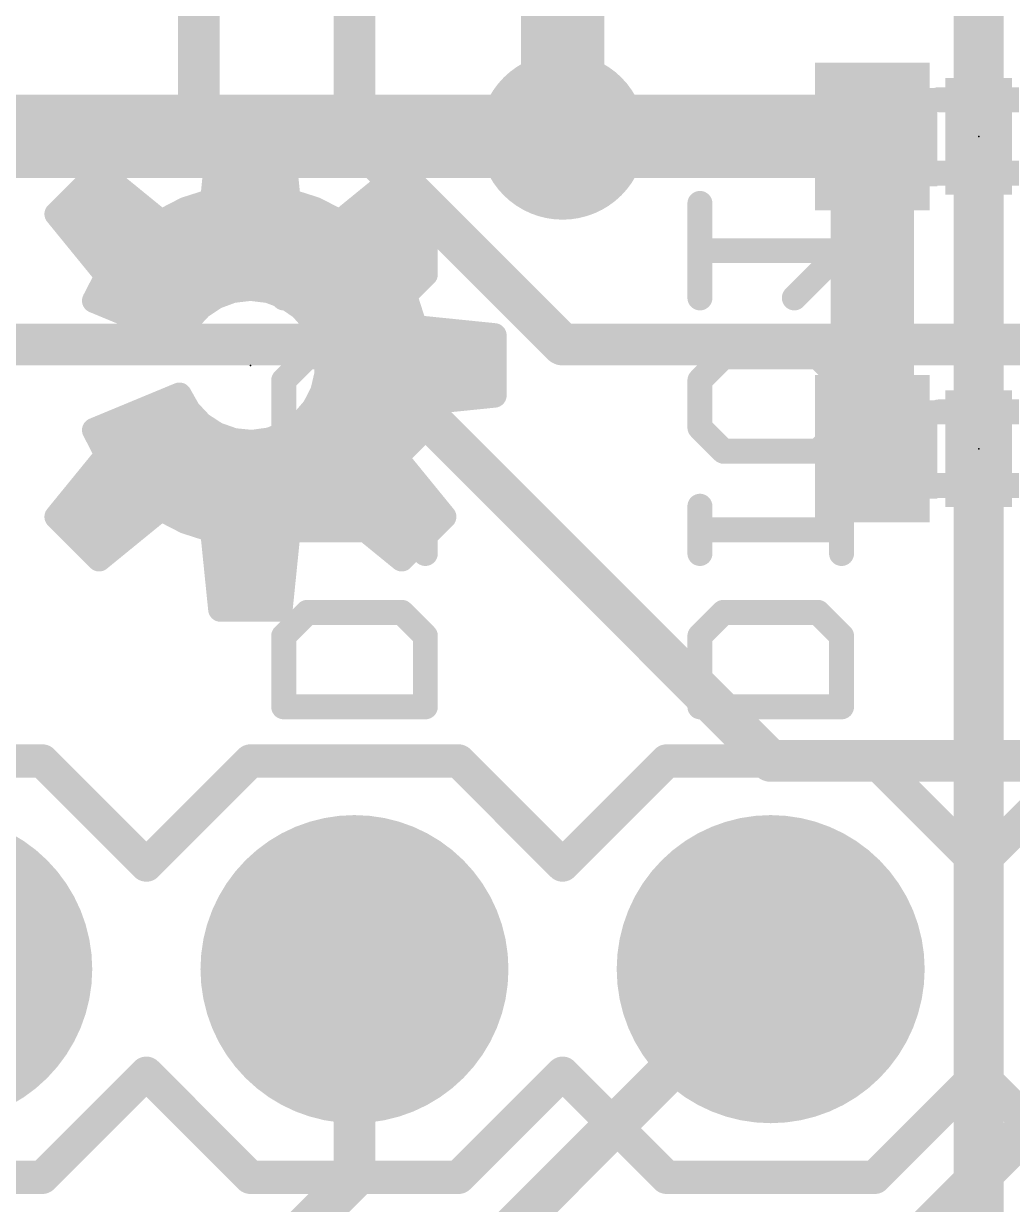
# Model space of a CAD drawing. Extents: x -1.3 to 34.4, y -29.2 to 28.1.
# Drawn here: x 22.11 to 28.15, y 6.18 to 13.39 of the extents above; entities that cross this region are included whole.
import ezdxf

# ---------------------------------------------------------------- set-up
doc = ezdxf.new("R2010")
doc.units = 0
for name, color, linetype in [('1', 12, 'CONTINUOUS'), ('16', 132, 'CONTINUOUS'), ('17', 110, 'CONTINUOUS'), ('18', 110, 'CONTINUOUS'), ('21', 41, 'CONTINUOUS'), ('22', 40, 'CONTINUOUS'), ('23', 53, 'CONTINUOUS'), ('51', 53, 'CONTINUOUS')]:
    doc.layers.add(name, color=color, linetype=linetype)

# ---------------------------------------------------------------- blocks, each defined once
blk = doc.blocks.new('RECT')
blk.add_solid([(-0.5, -0.5), (0.5, -0.5), (-0.5, 0.5), (0.5, 0.5)])
blk = doc.blocks.new('ROUNDP')
at = {"const_width": 0.5}
blk.add_lwpolyline([(0, -0.25, 1), (0, 0.25, 1), (0, -0.25)], format="xyb", dxfattribs=at)
blk = doc.blocks.new('ROUNDV')
at = {"const_width": 0.5}
blk.add_lwpolyline([(0, -0.25, 1), (0, 0.25, 1), (0, -0.25)], format="xyb", dxfattribs=at)

msp = doc.modelspace()

# ---------------------------------------------------------------- linework, layer by layer
at = {"layer": '1'}
for points, const_width in [([(27.94, 27.94), (27.94, 0)], 0.3048), ([(23.18, 14.24), (23.18, 12.761)], 0.254), ([(17.78, 12.7), (23.241, 12.7)], 0.508), ([(23.241, 12.7), (25.4, 12.7)], 0.508), ([(25.4, 12.7), (27.29, 12.7)], 0.508), ([(27.29, 12.7), (27.29, 10.795)], 0.508), ([(23.18, 12.761), (23.241, 12.7)], 0.254), ([(24.13, 11.43), (15.367, 11.43)], 0.254), ([(24.13, 11.43), (26.67, 8.89)], 0.254), ([(26.67, 8.89), (30.48, 8.89)], 0.254), ([(24.13, 6.35), (24.13, 7.62)], 0.254), ([(25.019, 5.969), (26.67, 7.62)], 0.254), ([(26.06, 4.47), (29.21, 7.62)], 0.254), ([(22.25, 4.47), (24.13, 6.35)], 0.254)]:
    msp.add_lwpolyline(points, dxfattribs=dict(at, const_width=const_width))
for points, const_width in [([(23.241, 12.827, 1), (23.241, 12.573)], 0.254), ([(23.241, 12.573, 1), (23.241, 12.827)], 0.254), ([(25.4, 12.827, 1), (25.4, 12.573)], 0.254), ([(25.4, 12.573, 1), (25.4, 12.827)], 0.254), ([(27.417, 12.7, 1), (27.163, 12.7)], 0.254), ([(27.29, 12.573, 1), (27.29, 12.827)], 0.254), ([(23.2249, 12.8059, 1), (23.1351, 12.7161)], 0.127), ([(23.1165, 12.761, 1), (23.2435, 12.761)], 0.127), ([(23.1961, 12.6551, 1), (23.2859, 12.7449)], 0.127), ([(24.1749, 11.4749, 1), (24.0851, 11.3851)], 0.127), ([(24.13, 11.3665, 1), (24.13, 11.4935)], 0.127), ([(27.163, 10.795, 1), (27.417, 10.795)], 0.254), ([(26.67, 8.9535, 1), (26.67, 8.8265)], 0.127), ([(26.6251, 8.8451, 1), (26.7149, 8.9349)], 0.127), ([(24.1935, 7.62, 1), (24.0665, 7.62)], 0.127), ([(26.7149, 7.5751, 1), (26.6251, 7.6649)], 0.127), ([(24.0665, 6.35, 1), (24.1935, 6.35)], 0.127), ([(24.1749, 6.3051, 1), (24.0851, 6.3949)], 0.127)]:
    msp.add_lwpolyline(points, format="xyb", dxfattribs=dict(at, const_width=const_width))
at = {"layer": '16'}
for points, const_width in [([(27.94, 27.94), (27.94, 0)], 0.3048), ([(25.4, 12.7), (25.4, 19.05)], 0.508), ([(24.13, 17.78), (24.13, 12.7)], 0.254), ([(24.13, 12.7), (25.4, 11.43)], 0.254), ([(25.4, 11.43), (30.48, 11.43)], 0.254)]:
    msp.add_lwpolyline(points, dxfattribs=dict(at, const_width=const_width))
for points, const_width in [([(24.1749, 12.7449, 1), (24.0851, 12.6551)], 0.127), ([(25.273, 12.7, 1), (25.527, 12.7)], 0.254), ([(24.0665, 12.7, 1), (24.1935, 12.7)], 0.127), ([(25.4, 11.4935, 1), (25.4, 11.3665)], 0.127), ([(25.3551, 11.3851, 1), (25.4449, 11.4749)], 0.127)]:
    msp.add_lwpolyline(points, format="xyb", dxfattribs=dict(at, const_width=const_width))
at = {"layer": '21'}
for points, const_width in [([(23.3122, 12.7918), (23.263, 12.3079)], 0.15), ([(23.308, 12.75), (23.6821, 12.75)], 0.15), ([(23.6778, 12.7918), (23.3122, 12.7918)], 0.15), ([(23.727, 12.3079), (23.6778, 12.7918)], 0.15), ([(23.2927, 12.6), (23.6973, 12.6)], 0.15), ([(22.5715, 12.485), (22.313, 12.2265)], 0.15), ([(22.9485, 12.1776), (22.5715, 12.485)], 0.15), ([(24.4185, 12.485), (24.0415, 12.1776)], 0.15), ([(24.677, 12.2265), (24.4185, 12.485)], 0.15), ([(22.5365, 12.45), (22.6144, 12.45)], 0.15), ([(23.2775, 12.45), (23.7126, 12.45)], 0.15), ([(24.3756, 12.45), (24.4535, 12.45)], 0.15), ([(22.3865, 12.3), (22.7984, 12.3)], 0.15), ([(23.1003, 12.2558), (22.9485, 12.1776)], 0.15), ([(23.263, 12.3079), (23.1003, 12.2558)], 0.15), ([(23.2383, 12.3), (23.7517, 12.3)], 0.15), ([(23.8897, 12.2558), (23.727, 12.3079)], 0.15), ([(24.0415, 12.1776), (23.8897, 12.2558)], 0.15), ([(24.1916, 12.3), (24.6035, 12.3)], 0.15), ([(22.313, 12.2265), (22.6204, 11.8495)], 0.15), ([(24.3696, 11.8495), (24.677, 12.2265)], 0.15), ([(22.3754, 12.15), (24.6146, 12.15)], 0.15), ([(22.4977, 12), (24.4923, 12)], 0.15), ([(22.6204, 11.8495), (22.5422, 11.6977)], 0.15), ([(22.62, 11.85), (24.37, 11.85)], 0.15), ([(24.4478, 11.6977), (24.3696, 11.8495)], 0.15), ([(23.2822, 11.7207), (23.3856, 11.7589)], 0.15), ([(23.3856, 11.7589), (23.495, 11.7718)], 0.15), ([(23.495, 11.7718), (23.6064, 11.7583)], 0.15), ([(23.6064, 11.7583), (23.7114, 11.7188)], 0.15), ([(22.5422, 11.6977), (23.0619, 11.4824)], 0.15), ([(22.5434, 11.7), (23.2512, 11.7)], 0.15), ([(23.1905, 11.6595), (23.2822, 11.7207)], 0.15), ([(23.7114, 11.7188), (23.804, 11.6554)], 0.15), ([(23.7389, 11.7), (24.4466, 11.7)], 0.15), ([(24.4999, 11.535), (24.4478, 11.6977)], 0.15), ([(23.1157, 11.5786), (23.1905, 11.6595)], 0.15), ([(23.804, 11.6554), (23.8789, 11.5719)], 0.15), ([(22.8987, 11.55), (23.0997, 11.55)], 0.15), ([(23.0619, 11.4824), (23.1157, 11.5786)], 0.15), ([(23.8789, 11.5719), (23.9318, 11.4729)], 0.15), ([(23.8906, 11.55), (24.4951, 11.55)], 0.15), ([(24.9838, 11.4858), (24.4999, 11.535)], 0.15), ([(23.9318, 11.4729), (23.9596, 11.3642)], 0.15), ([(24.9838, 11.1202), (24.9838, 11.4858)], 0.15), ([(23.9505, 11.4), (24.9838, 11.4)], 0.15), ([(23.9596, 11.3642), (23.9608, 11.252)], 0.15), ([(23.9608, 11.252), (23.9354, 11.1428)], 0.15), ([(23.9604, 11.25), (24.9838, 11.25)], 0.15), ([(23.0619, 11.1236), (22.5422, 10.9083)], 0.15), ([(23.0049, 11.1), (23.0752, 11.1)], 0.15), ([(23.117, 11.0258), (23.0619, 11.1236)], 0.15), ([(23.9354, 11.1428), (23.8846, 11.0427)], 0.15), ([(23.9137, 11.1), (24.7851, 11.1)], 0.15), ([(24.4999, 11.071), (24.9838, 11.1202)], 0.15), ([(23.1937, 10.944), (23.117, 11.0258)], 0.15), ([(23.8846, 11.0427), (23.8116, 10.9575)], 0.15), ([(24.4478, 10.9083), (24.4999, 11.071)], 0.15), ([(22.6429, 10.95), (23.188, 10.95)], 0.15), ([(23.8116, 10.9575), (23.7204, 10.8922)], 0.15), ([(23.8011, 10.95), (24.4612, 10.95)], 0.15), ([(22.5422, 10.9083), (22.6204, 10.7565)], 0.15), ([(23.2877, 10.8827), (23.1937, 10.944)], 0.15), ([(23.3935, 10.8455), (23.2877, 10.8827)], 0.15), ([(23.7204, 10.8922), (23.6163, 10.8503)], 0.15), ([(24.3696, 10.7565), (24.4478, 10.9083)], 0.15), ([(23.5052, 10.8345), (23.3935, 10.8455)], 0.15), ([(23.6163, 10.8503), (23.5052, 10.8345)], 0.15), ([(22.6204, 10.7565), (22.313, 10.3795)], 0.15), ([(22.598, 10.8), (24.392, 10.8)], 0.15), ([(24.677, 10.3795), (24.3696, 10.7565)], 0.15), ([(22.5336, 10.65), (24.4564, 10.65)], 0.15), ([(22.4113, 10.5), (24.5787, 10.5)], 0.15), ([(22.313, 10.3795), (22.5715, 10.121)], 0.15), ([(22.5715, 10.121), (22.9485, 10.4284)], 0.15), ([(22.9485, 10.4284), (23.1003, 10.3502)], 0.15), ([(23.8897, 10.3502), (24.0415, 10.4284)], 0.15), ([(24.0415, 10.4284), (24.4185, 10.121)], 0.15), ([(24.4185, 10.121), (24.677, 10.3795)], 0.15), ([(22.3425, 10.35), (22.8523, 10.35)], 0.15), ([(23.1003, 10.3502), (23.263, 10.2981)], 0.15), ([(23.1009, 10.35), (23.8891, 10.35)], 0.15), ([(23.263, 10.2981), (23.3122, 9.8142)], 0.15), ([(23.6778, 9.8142), (23.727, 10.2981)], 0.15), ([(23.727, 10.2981), (23.8897, 10.3502)], 0.15), ([(24.1377, 10.35), (24.6475, 10.35)], 0.15), ([(22.4925, 10.2), (22.6684, 10.2)], 0.15), ([(23.273, 10.2), (23.717, 10.2)], 0.15), ([(24.3216, 10.2), (24.4975, 10.2)], 0.15), ([(23.2882, 10.05), (23.7018, 10.05)], 0.15), ([(23.3035, 9.9), (23.6865, 9.9)], 0.15), ([(23.3122, 9.8142), (23.6778, 9.8142)], 0.15), ([(20.955, 8.89), (22.225, 8.89)], 0.2032), ([(22.86, 8.255), (22.225, 8.89)], 0.2032), ([(22.86, 8.255), (23.495, 8.89)], 0.2032), ([(23.495, 8.89), (24.765, 8.89)], 0.2032), ([(24.765, 8.89), (25.4, 8.255)], 0.2032), ([(25.4, 8.255), (26.035, 8.89)], 0.2032), ([(26.035, 8.89), (27.305, 8.89)], 0.2032), ([(27.305, 8.89), (27.94, 8.255)], 0.2032), ([(27.94, 8.255), (28.575, 8.89)], 0.2032), ([(22.225, 6.35), (22.86, 6.985)], 0.2032), ([(23.495, 6.35), (22.86, 6.985)], 0.2032), ([(25.4, 6.985), (24.765, 6.35)], 0.2032), ([(26.035, 6.35), (25.4, 6.985)], 0.2032), ([(27.94, 6.985), (27.305, 6.35)], 0.2032), ([(28.575, 6.35), (27.94, 6.985)], 0.2032), ([(22.225, 6.35), (20.955, 6.35)], 0.2032), ([(24.765, 6.35), (23.495, 6.35)], 0.2032), ([(27.305, 6.35), (26.035, 6.35)], 0.2032)]:
    msp.add_lwpolyline(points, dxfattribs=dict(at, const_width=const_width))
for points, const_width in [([(23.308, 12.7875, 1), (23.308, 12.7125)], 0.075), ([(23.3122, 12.8293, 1), (23.3122, 12.7543)], 0.075), ([(23.3495, 12.788, 1), (23.2749, 12.7956)], 0.075), ([(23.7151, 12.7956, 1), (23.6405, 12.788)], 0.075), ([(23.6778, 12.7543, 1), (23.6778, 12.8293)], 0.075), ([(23.6821, 12.7125, 1), (23.6821, 12.7875)], 0.075), ([(23.2927, 12.6375, 1), (23.2927, 12.5625)], 0.075), ([(23.6973, 12.5625, 1), (23.6973, 12.6375)], 0.075), ([(22.5952, 12.5141, 1), (22.5478, 12.4559)], 0.075), ([(22.598, 12.4585, 1), (22.545, 12.5115)], 0.075), ([(24.445, 12.5115, 1), (24.392, 12.4585)], 0.075), ([(24.4422, 12.4559, 1), (24.3948, 12.5141)], 0.075), ([(22.5365, 12.4875, 1), (22.5365, 12.4125)], 0.075), ([(22.6144, 12.4125, 1), (22.6144, 12.4875)], 0.075), ([(23.2775, 12.4875, 1), (23.2775, 12.4125)], 0.075), ([(23.7126, 12.4125, 1), (23.7126, 12.4875)], 0.075), ([(24.3756, 12.4875, 1), (24.3756, 12.4125)], 0.075), ([(24.4535, 12.4125, 1), (24.4535, 12.4875)], 0.075), ([(22.3865, 12.3375, 1), (22.3865, 12.2625)], 0.075), ([(22.7984, 12.2625, 1), (22.7984, 12.3375)], 0.075), ([(23.0889, 12.2915, 1), (23.1118, 12.2201)], 0.075), ([(23.1175, 12.2225, 1), (23.0832, 12.2892)], 0.075), ([(23.2383, 12.3375, 1), (23.2383, 12.2625)], 0.075), ([(23.2257, 12.3117, 1), (23.3003, 12.3041)], 0.075), ([(23.2744, 12.2722, 1), (23.2516, 12.3436)], 0.075), ([(23.7384, 12.3436, 1), (23.7156, 12.2722)], 0.075), ([(23.6897, 12.3041, 1), (23.7643, 12.3117)], 0.075), ([(23.7517, 12.2625, 1), (23.7517, 12.3375)], 0.075), ([(23.9068, 12.2892, 1), (23.8725, 12.2225)], 0.075), ([(23.8782, 12.2201, 1), (23.9011, 12.2915)], 0.075), ([(24.1916, 12.3375, 1), (24.1916, 12.2625)], 0.075), ([(24.6035, 12.2625, 1), (24.6035, 12.3375)], 0.075), ([(22.3421, 12.2502, 1), (22.2839, 12.2028)], 0.075), ([(22.2865, 12.253, 1), (22.3395, 12.2)], 0.075), ([(22.9313, 12.2109, 1), (22.9657, 12.1443)], 0.075), ([(24.0243, 12.1443, 1), (24.0587, 12.2109)], 0.075), ([(24.7061, 12.2028, 1), (24.6479, 12.2502)], 0.075), ([(24.6505, 12.2, 1), (24.7035, 12.253)], 0.075), ([(22.3754, 12.1875, 1), (22.3754, 12.1125)], 0.075), ([(22.9248, 12.1485, 1), (22.9722, 12.2067)], 0.075), ([(24.0178, 12.2067, 1), (24.0652, 12.1485)], 0.075), ([(24.6146, 12.1125, 1), (24.6146, 12.1875)], 0.075), ([(22.4977, 12.0375, 1), (22.4977, 11.9625)], 0.075), ([(24.4923, 11.9625, 1), (24.4923, 12.0375)], 0.075), ([(22.62, 11.8875, 1), (22.62, 11.8125)], 0.075), ([(22.6537, 11.8323, 1), (22.5871, 11.8667)], 0.075), ([(22.5913, 11.8258, 1), (22.6495, 11.8732)], 0.075), ([(24.4029, 11.8667, 1), (24.3363, 11.8323)], 0.075), ([(24.3405, 11.8732, 1), (24.3987, 11.8258)], 0.075), ([(24.37, 11.8125, 1), (24.37, 11.8875)], 0.075), ([(23.3812, 11.7961, 1), (23.39, 11.7216)], 0.075), ([(23.3985, 11.7237, 1), (23.3726, 11.794)], 0.075), ([(23.4995, 11.809, 1), (23.4905, 11.7346)], 0.075), ([(23.4994, 11.7346, 1), (23.4906, 11.809)], 0.075), ([(23.6196, 11.7934, 1), (23.5932, 11.7233)], 0.075), ([(23.6019, 11.7211, 1), (23.6109, 11.7956)], 0.075), ([(22.5566, 11.7323, 1), (22.5278, 11.6631)], 0.075), ([(22.5089, 11.7149, 1), (22.5755, 11.6805)], 0.075), ([(22.5434, 11.7375, 1), (22.5434, 11.6625)], 0.075), ([(23.2692, 11.7559, 1), (23.2951, 11.6855)], 0.075), ([(23.2512, 11.6625, 1), (23.2512, 11.7375)], 0.075), ([(23.303, 11.6895, 1), (23.2613, 11.7519)], 0.075), ([(23.7326, 11.7498, 1), (23.6902, 11.6879)], 0.075), ([(23.6982, 11.6837, 1), (23.7246, 11.7539)], 0.075), ([(23.7389, 11.7375, 1), (23.7389, 11.6625)], 0.075), ([(24.4835, 11.7091, 1), (24.4121, 11.6862)], 0.075), ([(24.4145, 11.6805, 1), (24.4812, 11.7148)], 0.075), ([(24.4466, 11.6625, 1), (24.4466, 11.7375)], 0.075), ([(23.1697, 11.6907, 1), (23.2114, 11.6283)], 0.075), ([(23.2181, 11.634, 1), (23.163, 11.6849)], 0.075), ([(23.8319, 11.6805, 1), (23.7761, 11.6304)], 0.075), ([(23.7828, 11.6245, 1), (23.8252, 11.6864)], 0.075), ([(22.8987, 11.5875, 1), (22.8987, 11.5125)], 0.075), ([(23.0882, 11.604, 1), (23.1433, 11.5531)], 0.075), ([(23.1485, 11.5602, 1), (23.083, 11.5969)], 0.075), ([(23.0997, 11.5125, 1), (23.0997, 11.5875)], 0.075), ([(23.912, 11.5896, 1), (23.8458, 11.5542)], 0.075), ([(23.851, 11.5469, 1), (23.9068, 11.5969)], 0.075), ([(23.8906, 11.5875, 1), (23.8906, 11.5125)], 0.075), ([(24.5037, 11.5723, 1), (24.4961, 11.4977)], 0.075), ([(24.4951, 11.5125, 1), (24.4951, 11.5875)], 0.075), ([(23.0292, 11.5007, 1), (23.0946, 11.4641)], 0.075), ([(23.0475, 11.4478, 1), (23.0763, 11.517)], 0.075), ([(23.9681, 11.4822, 1), (23.8954, 11.4636)], 0.075), ([(23.8987, 11.4552, 1), (23.9648, 11.4906)], 0.075), ([(24.4642, 11.5236, 1), (24.5356, 11.5464)], 0.075), ([(25.0213, 11.4858, 1), (24.9463, 11.4858)], 0.075), ([(24.98, 11.4485, 1), (24.9876, 11.5231)], 0.075), ([(23.9505, 11.4375, 1), (23.9505, 11.3625)], 0.075), ([(24.9838, 11.3625, 1), (24.9838, 11.4375)], 0.075), ([(23.9971, 11.3646, 1), (23.9221, 11.3638)], 0.075), ([(23.9233, 11.3549, 1), (23.9959, 11.3735)], 0.075), ([(23.9604, 11.2875, 1), (23.9604, 11.2125)], 0.075), ([(23.9974, 11.2435, 1), (23.9243, 11.2605)], 0.075), ([(24.9838, 11.2125, 1), (24.9838, 11.2875)], 0.075), ([(23.9233, 11.2516, 1), (23.9983, 11.2524)], 0.075), ([(23.0049, 11.1375, 1), (23.0049, 11.0625)], 0.075), ([(23.0946, 11.142, 1), (23.0292, 11.1052)], 0.075), ([(23.0763, 11.089, 1), (23.0475, 11.1582)], 0.075), ([(23.0752, 11.0625, 1), (23.0752, 11.1375)], 0.075), ([(23.9137, 11.1375, 1), (23.9137, 11.0625)], 0.075), ([(23.8988, 11.1513, 1), (23.9719, 11.1342)], 0.075), ([(23.9688, 11.1258, 1), (23.9019, 11.1597)], 0.075), ([(24.7851, 11.0625, 1), (24.7851, 11.1375)], 0.075), ([(24.9876, 11.0829, 1), (24.98, 11.1575)], 0.075), ([(23.1443, 11.0515, 1), (23.0896, 11.0002)], 0.075), ([(23.8512, 11.0596, 1), (23.9181, 11.0257)], 0.075), ([(23.9131, 11.0183, 1), (23.8562, 11.0671)], 0.075), ([(24.4961, 11.1083, 1), (24.5037, 11.0337)], 0.075), ([(24.5356, 11.0596, 1), (24.4642, 11.0824)], 0.075), ([(24.9463, 11.1202, 1), (25.0213, 11.1202)], 0.075), ([(22.6429, 10.9875, 1), (22.6429, 10.9125)], 0.075), ([(23.0843, 11.0074, 1), (23.1496, 11.0442)], 0.075), ([(23.188, 10.9125, 1), (23.188, 10.9875)], 0.075), ([(23.8011, 10.9875, 1), (23.8011, 10.9125)], 0.075), ([(23.8334, 10.927, 1), (23.7897, 10.988)], 0.075), ([(24.4612, 10.9125, 1), (24.4612, 10.9875)], 0.075), ([(22.5755, 10.9255, 1), (22.5089, 10.8911)], 0.075), ([(22.5278, 10.9429, 1), (22.5566, 10.8737)], 0.075), ([(23.2142, 10.9754, 1), (23.1732, 10.9125)], 0.075), ([(23.1663, 10.9183, 1), (23.221, 10.9696)], 0.075), ([(23.3001, 10.918, 1), (23.2752, 10.8473)], 0.075), ([(23.2672, 10.8512, 1), (23.3081, 10.9141)], 0.075), ([(23.6985, 10.9226, 1), (23.7422, 10.8617)], 0.075), ([(23.7344, 10.8574, 1), (23.7064, 10.9269)], 0.075), ([(23.7831, 10.9819, 1), (23.84, 10.9331)], 0.075), ([(24.4121, 10.9198, 1), (24.4835, 10.8969)], 0.075), ([(24.4812, 10.8912, 1), (24.4145, 10.9255)], 0.075), ([(23.3972, 10.8828, 1), (23.3898, 10.8081)], 0.075), ([(23.3811, 10.8101, 1), (23.406, 10.8808)], 0.075), ([(23.4999, 10.8716, 1), (23.5105, 10.7973)], 0.075), ([(23.5015, 10.7971, 1), (23.5088, 10.8718)], 0.075), ([(23.6023, 10.8851, 1), (23.6302, 10.8155)], 0.075), ([(23.6216, 10.8132, 1), (23.611, 10.8875)], 0.075), ([(22.598, 10.8375, 1), (22.598, 10.7625)], 0.075), ([(22.5871, 10.7393, 1), (22.6537, 10.7737)], 0.075), ([(22.6495, 10.7328, 1), (22.5913, 10.7802)], 0.075), ([(24.3987, 10.7802, 1), (24.3405, 10.7328)], 0.075), ([(24.3363, 10.7737, 1), (24.4029, 10.7393)], 0.075), ([(24.392, 10.7625, 1), (24.392, 10.8375)], 0.075), ([(22.5336, 10.6875, 1), (22.5336, 10.6125)], 0.075), ([(24.4564, 10.6125, 1), (24.4564, 10.6875)], 0.075), ([(22.4113, 10.5375, 1), (22.4113, 10.4625)], 0.075), ([(24.5787, 10.4625, 1), (24.5787, 10.5375)], 0.075), ([(22.3395, 10.406, 1), (22.2865, 10.353)], 0.075), ([(22.9657, 10.4617, 1), (22.9313, 10.3951)], 0.075), ([(22.9722, 10.3993, 1), (22.9248, 10.4575)], 0.075), ([(24.0652, 10.4575, 1), (24.0178, 10.3993)], 0.075), ([(24.0587, 10.3951, 1), (24.0243, 10.4617)], 0.075), ([(24.7035, 10.353, 1), (24.6505, 10.406)], 0.075), ([(22.2839, 10.4032, 1), (22.3421, 10.3558)], 0.075), ([(22.3425, 10.3875, 1), (22.3425, 10.3125)], 0.075), ([(22.8523, 10.3125, 1), (22.8523, 10.3875)], 0.075), ([(23.1118, 10.3859, 1), (23.0889, 10.3145)], 0.075), ([(23.1009, 10.3875, 1), (23.1009, 10.3125)], 0.075), ([(23.0832, 10.3168, 1), (23.1175, 10.3835)], 0.075), ([(23.3003, 10.3019, 1), (23.2257, 10.2943)], 0.075), ([(23.7643, 10.2943, 1), (23.6897, 10.3019)], 0.075), ([(23.8725, 10.3835, 1), (23.9068, 10.3168)], 0.075), ([(23.9011, 10.3145, 1), (23.8782, 10.3859)], 0.075), ([(23.8891, 10.3125, 1), (23.8891, 10.3875)], 0.075), ([(24.1377, 10.3875, 1), (24.1377, 10.3125)], 0.075), ([(24.6475, 10.3125, 1), (24.6475, 10.3875)], 0.075), ([(24.6479, 10.3558, 1), (24.7061, 10.4032)], 0.075), ([(23.2516, 10.2624, 1), (23.2744, 10.3338)], 0.075), ([(23.7156, 10.3338, 1), (23.7384, 10.2624)], 0.075), ([(22.4925, 10.2375, 1), (22.4925, 10.1625)], 0.075), ([(22.6684, 10.1625, 1), (22.6684, 10.2375)], 0.075), ([(23.273, 10.2375, 1), (23.273, 10.1625)], 0.075), ([(23.717, 10.1625, 1), (23.717, 10.2375)], 0.075), ([(24.3216, 10.2375, 1), (24.3216, 10.1625)], 0.075), ([(24.4975, 10.1625, 1), (24.4975, 10.2375)], 0.075), ([(22.5478, 10.1501, 1), (22.5952, 10.0919)], 0.075), ([(22.545, 10.0945, 1), (22.598, 10.1475)], 0.075), ([(24.392, 10.1475, 1), (24.445, 10.0945)], 0.075), ([(24.3948, 10.0919, 1), (24.4422, 10.1501)], 0.075), ([(23.2882, 10.0875, 1), (23.2882, 10.0125)], 0.075), ([(23.7018, 10.0125, 1), (23.7018, 10.0875)], 0.075), ([(23.3035, 9.9375, 1), (23.3035, 9.8625)], 0.075), ([(23.6865, 9.8625, 1), (23.6865, 9.9375)], 0.075), ([(23.3122, 9.8517, 1), (23.3122, 9.7767)], 0.075), ([(23.6778, 9.7767, 1), (23.6778, 9.8517)], 0.075), ([(23.2749, 9.8104, 1), (23.3495, 9.818)], 0.075), ([(23.6405, 9.818, 1), (23.7151, 9.8104)], 0.075), ([(22.2609, 8.9259, 1), (22.1891, 8.8541)], 0.1016), ([(22.225, 8.8392, 1), (22.225, 8.9408)], 0.1016), ([(23.495, 8.9408, 1), (23.495, 8.8392)], 0.1016), ([(23.5309, 8.8541, 1), (23.4591, 8.9259)], 0.1016), ([(24.8009, 8.9259, 1), (24.7291, 8.8541)], 0.1016), ([(24.765, 8.8392, 1), (24.765, 8.9408)], 0.1016), ([(26.035, 8.9408, 1), (26.035, 8.8392)], 0.1016), ([(26.0709, 8.8541, 1), (25.9991, 8.9259)], 0.1016), ([(27.3409, 8.9259, 1), (27.2691, 8.8541)], 0.1016), ([(27.305, 8.8392, 1), (27.305, 8.9408)], 0.1016), ([(22.8241, 8.2909, 1), (22.8959, 8.2191)], 0.1016), ([(22.8241, 8.2191, 1), (22.8959, 8.2909)], 0.1016), ([(25.3641, 8.2909, 1), (25.4359, 8.2191)], 0.1016), ([(25.3641, 8.2191, 1), (25.4359, 8.2909)], 0.1016), ([(27.9041, 8.2909, 1), (27.9759, 8.2191)], 0.1016), ([(27.9041, 8.2191, 1), (27.9759, 8.2909)], 0.1016), ([(22.8959, 7.0209, 1), (22.8241, 6.9491)], 0.1016), ([(22.8959, 6.9491, 1), (22.8241, 7.0209)], 0.1016), ([(25.4359, 7.0209, 1), (25.3641, 6.9491)], 0.1016), ([(25.4359, 6.9491, 1), (25.3641, 7.0209)], 0.1016), ([(27.9759, 7.0209, 1), (27.9041, 6.9491)], 0.1016), ([(27.9759, 6.9491, 1), (27.9041, 7.0209)], 0.1016), ([(22.1891, 6.3859, 1), (22.2609, 6.3141)], 0.1016), ([(22.225, 6.2992, 1), (22.225, 6.4008)], 0.1016), ([(23.495, 6.4008, 1), (23.495, 6.2992)], 0.1016), ([(23.4591, 6.3141, 1), (23.5309, 6.3859)], 0.1016), ([(24.7291, 6.3859, 1), (24.8009, 6.3141)], 0.1016), ([(24.765, 6.2992, 1), (24.765, 6.4008)], 0.1016), ([(26.035, 6.4008, 1), (26.035, 6.2992)], 0.1016), ([(25.9991, 6.3141, 1), (26.0709, 6.3859)], 0.1016), ([(27.2691, 6.3859, 1), (27.3409, 6.3141)], 0.1016), ([(27.305, 6.2992, 1), (27.305, 6.4008)], 0.1016)]:
    msp.add_lwpolyline(points, format="xyb", dxfattribs=dict(at, const_width=const_width))
at = {"layer": '22', "const_width": 0.1524}
for points in [[(23.6982, 12.2911), (23.6982, 11.7149)], [(23.6982, 11.7149), (24.2744, 12.2911)], [(24.2744, 12.2911), (24.4185, 12.2911)], [(24.4185, 12.2911), (24.5625, 12.1471)], [(26.2382, 11.7149), (26.2382, 12.2911)], [(24.5625, 12.1471), (24.5625, 11.859)], [(27.1025, 12.003), (26.2382, 12.003)], [(26.8144, 11.7149), (27.1025, 12.003)], [(24.5625, 11.859), (24.4185, 11.7149)], [(23.6982, 11.2116), (23.8423, 11.3556)], [(23.8423, 11.3556), (24.4185, 11.3556)], [(24.4185, 11.3556), (24.5625, 11.2116)], [(26.2382, 11.2116), (26.3823, 11.3556)], [(26.3823, 11.3556), (26.9585, 11.3556)], [(26.9585, 11.3556), (27.1025, 11.2116)], [(23.6982, 10.9235), (23.6982, 11.2116)], [(24.5625, 11.2116), (24.5625, 10.9235)], [(26.2382, 10.9235), (26.2382, 11.2116)], [(27.1025, 11.2116), (27.1025, 10.9235)], [(23.8423, 10.7794), (23.6982, 10.9235)], [(24.5625, 10.9235), (24.4185, 10.7794)], [(26.3823, 10.7794), (26.2382, 10.9235)], [(27.1025, 10.9235), (26.9585, 10.7794)], [(24.4185, 10.7794), (23.8423, 10.7794)], [(26.9585, 10.7794), (26.3823, 10.7794)], [(23.6982, 10.1557), (23.6982, 10.4438)], [(24.5625, 10.1557), (24.5625, 10.4438)], [(26.2382, 10.1557), (26.2382, 10.4438)], [(27.1025, 10.1557), (27.1025, 10.4438)], [(23.6982, 10.2998), (24.5625, 10.2998)], [(26.2382, 10.2998), (27.1025, 10.2998)], [(23.6982, 9.6524), (23.8423, 9.7964)], [(23.8423, 9.7964), (24.4185, 9.7964)], [(24.4185, 9.7964), (24.5625, 9.6524)], [(26.2382, 9.6524), (26.3823, 9.7964)], [(26.3823, 9.7964), (26.9585, 9.7964)], [(26.9585, 9.7964), (27.1025, 9.6524)], [(23.6982, 9.2202), (23.6982, 9.6524)], [(24.5625, 9.6524), (24.5625, 9.2202)], [(26.2382, 9.2202), (26.2382, 9.6524)], [(27.1025, 9.6524), (27.1025, 9.2202)], [(24.5625, 9.2202), (23.6982, 9.2202)], [(27.1025, 9.2202), (26.2382, 9.2202)]]:
    msp.add_lwpolyline(points, dxfattribs=at)
at = {"layer": '22', "const_width": 0.0762}
for points in [[(23.7363, 12.2911, 1), (23.6601, 12.2911)], [(24.2744, 12.3292, 1), (24.2744, 12.253)], [(24.3014, 12.2642, 1), (24.2475, 12.3181)], [(24.4454, 12.3181, 1), (24.3915, 12.2642)], [(24.4185, 12.253, 1), (24.4185, 12.3292)], [(26.2763, 12.2911, 1), (26.2001, 12.2911)], [(24.6006, 12.1471, 1), (24.5244, 12.1471)], [(24.5356, 12.1201, 1), (24.5895, 12.174)], [(26.2382, 12.0411, 1), (26.2382, 11.9649)], [(27.1295, 11.9761, 1), (27.0756, 12.03)], [(27.1025, 11.9649, 1), (27.1025, 12.0411)], [(24.5244, 11.859, 1), (24.6006, 11.859)], [(24.5895, 11.832, 1), (24.5356, 11.8859)], [(23.6713, 11.7419, 1), (23.7251, 11.688)], [(23.6601, 11.7149, 1), (23.7363, 11.7149)], [(24.3915, 11.7419, 1), (24.4454, 11.688)], [(26.2001, 11.7149, 1), (26.2763, 11.7149)], [(26.7875, 11.7419, 1), (26.8414, 11.688)], [(23.8423, 11.3937, 1), (23.8423, 11.3175)], [(23.8692, 11.3287, 1), (23.8153, 11.3826)], [(24.4454, 11.3826, 1), (24.3915, 11.3287)], [(24.4185, 11.3175, 1), (24.4185, 11.3937)], [(26.3823, 11.3937, 1), (26.3823, 11.3175)], [(26.4092, 11.3287, 1), (26.3553, 11.3826)], [(26.9854, 11.3826, 1), (26.9315, 11.3287)], [(26.9585, 11.3175, 1), (26.9585, 11.3937)], [(23.7363, 11.2116, 1), (23.6601, 11.2116)], [(23.6713, 11.2385, 1), (23.7251, 11.1846)], [(24.6006, 11.2116, 1), (24.5244, 11.2116)], [(24.5356, 11.1846, 1), (24.5895, 11.2385)], [(26.2763, 11.2116, 1), (26.2001, 11.2116)], [(26.2113, 11.2385, 1), (26.2651, 11.1846)], [(27.1406, 11.2116, 1), (27.0644, 11.2116)], [(27.0756, 11.1846, 1), (27.1295, 11.2385)], [(23.7251, 10.9504, 1), (23.6713, 10.8965)], [(23.6601, 10.9235, 1), (23.7363, 10.9235)], [(24.5244, 10.9235, 1), (24.6006, 10.9235)], [(24.5895, 10.8965, 1), (24.5356, 10.9504)], [(26.2651, 10.9504, 1), (26.2113, 10.8965)], [(26.2001, 10.9235, 1), (26.2763, 10.9235)], [(27.0644, 10.9235, 1), (27.1406, 10.9235)], [(27.1295, 10.8965, 1), (27.0756, 10.9504)], [(23.8423, 10.8175, 1), (23.8423, 10.7413)], [(23.8153, 10.7525, 1), (23.8692, 10.8063)], [(24.3915, 10.8063, 1), (24.4454, 10.7525)], [(24.4185, 10.7413, 1), (24.4185, 10.8175)], [(26.3823, 10.8175, 1), (26.3823, 10.7413)], [(26.3553, 10.7525, 1), (26.4092, 10.8063)], [(26.9315, 10.8063, 1), (26.9854, 10.7525)], [(26.9585, 10.7413, 1), (26.9585, 10.8175)], [(23.7363, 10.4438, 1), (23.6601, 10.4438)], [(24.6006, 10.4438, 1), (24.5244, 10.4438)], [(26.2763, 10.4438, 1), (26.2001, 10.4438)], [(27.1406, 10.4438, 1), (27.0644, 10.4438)], [(23.6982, 10.3379, 1), (23.6982, 10.2617)], [(24.5625, 10.2617, 1), (24.5625, 10.3379)], [(26.2382, 10.3379, 1), (26.2382, 10.2617)], [(27.1025, 10.2617, 1), (27.1025, 10.3379)], [(23.6601, 10.1557, 1), (23.7363, 10.1557)], [(24.5244, 10.1557, 1), (24.6006, 10.1557)], [(26.2001, 10.1557, 1), (26.2763, 10.1557)], [(27.0644, 10.1557, 1), (27.1406, 10.1557)], [(23.8423, 9.8345, 1), (23.8423, 9.7583)], [(23.8692, 9.7695, 1), (23.8153, 9.8234)], [(24.4454, 9.8234, 1), (24.3915, 9.7695)], [(24.4185, 9.7583, 1), (24.4185, 9.8345)], [(26.3823, 9.8345, 1), (26.3823, 9.7583)], [(26.4092, 9.7695, 1), (26.3553, 9.8234)], [(26.9854, 9.8234, 1), (26.9315, 9.7695)], [(26.9585, 9.7583, 1), (26.9585, 9.8345)], [(23.7363, 9.6524, 1), (23.6601, 9.6524)], [(24.6006, 9.6524, 1), (24.5244, 9.6524)], [(26.2763, 9.6524, 1), (26.2001, 9.6524)], [(27.1406, 9.6524, 1), (27.0644, 9.6524)], [(23.6713, 9.6793, 1), (23.7251, 9.6254)], [(24.5356, 9.6254, 1), (24.5895, 9.6793)], [(26.2113, 9.6793, 1), (26.2651, 9.6254)], [(27.0756, 9.6254, 1), (27.1295, 9.6793)], [(23.6982, 9.2583, 1), (23.6982, 9.1821)], [(24.5625, 9.1821, 1), (24.5625, 9.2583)], [(26.2382, 9.2583, 1), (26.2382, 9.1821)], [(27.1025, 9.1821, 1), (27.1025, 9.2583)], [(23.6601, 9.2202, 1), (23.7363, 9.2202)], [(24.5244, 9.2202, 1), (24.6006, 9.2202)], [(26.2001, 9.2202, 1), (26.2763, 9.2202)], [(27.0644, 9.2202, 1), (27.1406, 9.2202)]]:
    msp.add_lwpolyline(points, format="xyb", dxfattribs=at)
at = {"layer": '23'}
for p in [(27.94, 12.7), (23.495, 11.303), (27.94, 10.795)]:
    msp.add_point(p, dxfattribs=at)
at = {"layer": '51', "const_width": 0.1524}
for points in [[(27.695, 12.924), (28.185, 12.924)], [(28.185, 12.476), (27.695, 12.476)], [(27.695, 11.019), (28.185, 11.019)], [(28.185, 10.571), (27.695, 10.571)]]:
    msp.add_lwpolyline(points, dxfattribs=at)
at = {"layer": '51', "const_width": 0.0762}
for points in [[(27.695, 12.9621, 1), (27.695, 12.8859)], [(27.695, 12.5141, 1), (27.695, 12.4379)], [(27.695, 11.0571, 1), (27.695, 10.9809)], [(27.695, 10.6091, 1), (27.695, 10.5329)]]:
    msp.add_lwpolyline(points, format="xyb", dxfattribs=at)

# ---------------------------------------------------------------- block references
at = {"layer": '1', "xscale": 0.7, "yscale": 0.9}
for p in [(27.29, 12.7), (27.29, 10.795)]:
    msp.add_blockref('RECT', p, dxfattribs=at)
at = {"layer": '17', "xscale": 1.8796, "yscale": 1.8796, "rotation": 270}
for p in [(21.59, 7.62), (21.59, 7.62), (24.13, 7.62), (24.13, 7.62), (26.67, 7.62), (26.67, 7.62)]:
    msp.add_blockref('ROUNDP', p, dxfattribs=at)
at = {"layer": '18', "xscale": 1.016, "yscale": 1.016}
msp.add_blockref('ROUNDV', (25.4, 12.7), dxfattribs=at)
msp.add_blockref('ROUNDV', (25.4, 12.7), dxfattribs=at)
at = {"layer": '21', "xscale": 0.4064, "yscale": 0.7112}
for p in [(27.94, 12.7), (27.94, 10.795)]:
    msp.add_blockref('RECT', p, dxfattribs=at)
at = {"layer": '51', "xscale": 0.3, "yscale": 0.5999}
for p in [(27.536, 12.6951), (27.536, 10.7902)]:
    msp.add_blockref('RECT', p, dxfattribs=at)
at = {"layer": '51', "xscale": 0.508, "yscale": 0.508, "rotation": 180}
for p in [(24.13, 7.62), (26.67, 7.62)]:
    msp.add_blockref('RECT', p, dxfattribs=at)

doc.saveas('drawing.dxf')
